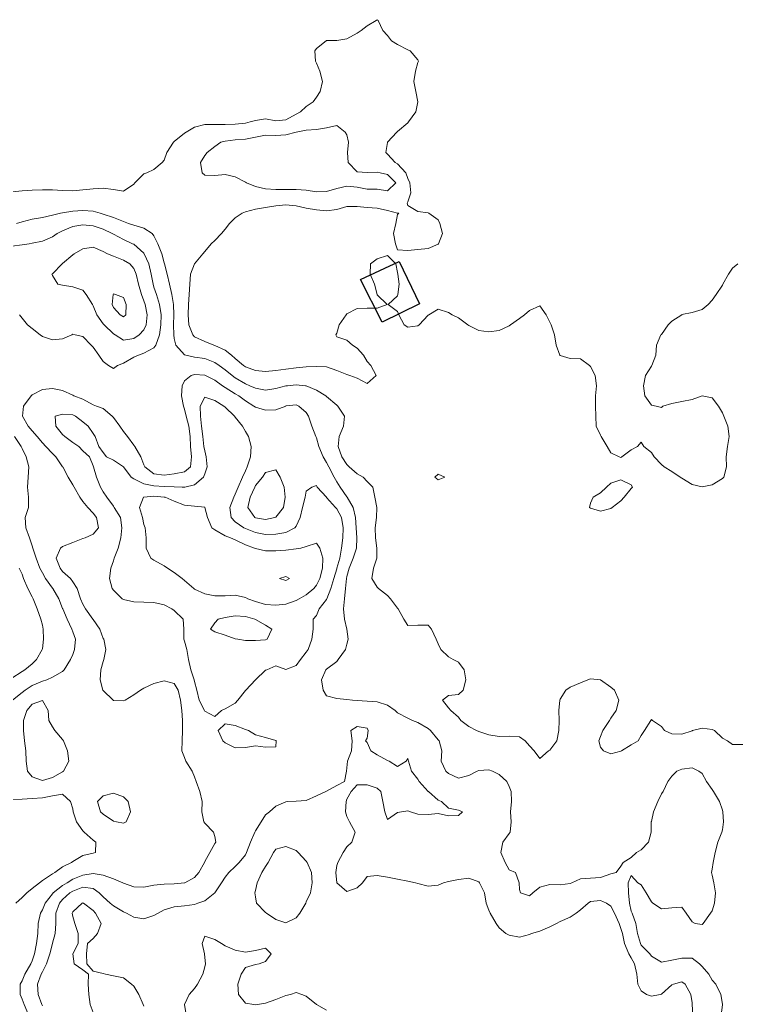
# Model space of a CAD drawing. Header units: centimetres. Extents: x 0 to 642158, y -847 to 649707.
# Drawn here: x 617282.14 to 617317.48, y 620797.71 to 620846.29 of the extents above; entities that cross this region are included whole.
import ezdxf

# ---------------------------------------------------------------- set-up
doc = ezdxf.new("R2010")
doc.units = ezdxf.units.CM
doc.header["$MEASUREMENT"] = 0
doc.layers.add('SPW_batiments', color=7, linetype='Continuous')
doc.layers.add('WAL_topographie 0.5', color=253, linetype='Continuous', lineweight=20)

msp = doc.modelspace()

# ---------------------------------------------------------------- linework, layer by layer
at = {"layer": 'SPW_batiments'}
msp.add_lwpolyline([(617301.825, 620832.278), (617299.992, 620831.378), (617298.925, 620833.478), (617300.825, 620834.378), (617301.825, 620832.278)], dxfattribs=at)
at = {"layer": 'WAL_topographie 0.5'}
for points in [[(617281.75, 620837.809), (617282.25, 620837.852), (617282.75, 620837.886), (617283.25, 620837.906), (617283.75, 620837.9), (617284.25, 620837.872), (617284.75, 620837.862), (617285.25, 620837.899), (617285.75, 620837.958), (617286.25, 620837.995), (617286.75, 620837.918), (617287.25, 620837.841), (617287.75, 620838.185), (617287.803, 620838.25), (617288.25, 620838.689), (617288.393, 620838.75), (617288.75, 620838.902), (617289.154, 620839.25), (617289.25, 620839.373), (617289.388, 620839.75), (617289.712, 620840.25), (617289.75, 620840.284), (617290.25, 620840.694), (617290.332, 620840.75), (617290.75, 620840.986), (617291.25, 620841.133), (617291.75, 620841.133), (617292.25, 620841.119), (617292.75, 620841.139), (617293.25, 620841.193), (617293.492, 620841.25), (617293.75, 620841.328), (617294.25, 620841.397), (617294.75, 620841.306), (617295.25, 620841.355), (617295.75, 620841.635), (617295.96, 620841.75), (617296.25, 620842.009), (617296.596, 620842.25), (617296.75, 620842.468), (617296.932, 620842.75), (617297.051, 620843.25), (617296.918, 620843.75), (617296.75, 620844.155), (617296.707, 620844.25), (617296.68, 620844.75), (617296.75, 620844.869), (617297.227, 620845.25), (617297.25, 620845.26), (617297.75, 620845.269), (617298.25, 620845.342), (617298.75, 620845.619), (617298.962, 620845.75), (617299.25, 620845.989), (617299.688, 620846.25), (617299.75, 620846.29), (617299.791, 620846.25), (617300.029, 620845.75), (617300.25, 620845.509), (617300.453, 620845.25), (617300.75, 620845.068), (617301.25, 620844.81), (617301.369, 620844.75), (617301.75, 620844.306), (617301.782, 620844.25), (617301.75, 620844.174), (617301.623, 620843.75), (617301.543, 620843.25), (617301.65, 620842.75), (617301.739, 620842.25), (617301.643, 620841.75), (617301.292, 620841.25), (617301.25, 620841.203), (617300.75, 620840.775), (617300.706, 620840.75), (617300.253, 620840.25), (617300.25, 620840.239), (617300.165, 620839.75), (617300.25, 620839.668), (617300.63, 620839.25), (617300.75, 620839.18), (617301.15, 620838.75), (617301.25, 620838.456), (617301.351, 620838.25), (617301.406, 620837.75), (617301.25, 620837.31), (617301.221, 620837.25), (617301.25, 620837.125), (617301.75, 620836.838), (617302.25, 620836.767), (617302.283, 620836.75), (617302.75, 620836.422), (617302.821, 620836.25), (617302.956, 620835.75), (617302.767, 620835.25), (617302.75, 620835.233), (617302.25, 620835.016), (617301.75, 620834.967), (617301.25, 620834.919), (617300.75, 620834.942), (617300.646, 620835.25), (617300.546, 620835.75), (617300.664, 620836.25), (617300.75, 620836.69), (617300.807, 620836.75), (617300.75, 620836.761), (617300.25, 620836.894), (617299.75, 620836.996), (617299.25, 620837.042), (617298.75, 620837.091), (617298.25, 620837.084), (617297.75, 620836.931), (617297.25, 620836.873), (617296.75, 620836.923), (617296.25, 620837.005), (617295.75, 620837.112), (617295.25, 620837.163), (617294.75, 620837.115), (617294.25, 620837.037), (617293.75, 620836.958), (617293.25, 620836.826), (617293.086, 620836.75), (617292.75, 620836.531), (617292.475, 620836.25), (617292.25, 620835.965), (617292.069, 620835.75), (617291.75, 620835.412), (617291.559, 620835.25), (617291.25, 620834.864), (617291.163, 620834.75), (617290.75, 620834.259), (617290.744, 620834.25), (617290.55, 620833.75), (617290.507, 620833.25), (617290.48, 620832.75), (617290.448, 620832.25), (617290.426, 620831.75), (617290.463, 620831.25), (617290.655, 620830.75), (617290.75, 620830.655), (617291.25, 620830.434), (617291.691, 620830.25), (617291.75, 620830.232), (617292.25, 620830.001), (617292.562, 620829.75), (617292.75, 620829.594), (617293.161, 620829.25), (617293.25, 620829.188), (617293.75, 620828.994), (617294.25, 620828.956), (617294.75, 620828.996), (617295.25, 620829.062), (617295.75, 620829.132), (617296.25, 620829.18), (617296.75, 620829.204), (617297.25, 620829.174), (617297.75, 620828.996), (617298.25, 620828.799), (617298.394, 620828.75), (617298.75, 620828.619), (617299.25, 620828.358), (617299.695, 620828.75), (617299.43, 620829.25), (617299.25, 620829.438), (617299.065, 620829.75), (617298.75, 620830.093), (617298.531, 620830.25), (617298.25, 620830.502), (617297.75, 620830.662), (617297.708, 620830.75), (617297.75, 620830.833), (617297.873, 620831.25), (617298.213, 620831.75), (617298.25, 620831.79), (617298.75, 620832.051), (617299.25, 620832.071), (617299.75, 620832.073), (617300.233, 620832.25), (617299.75, 620832.733), (617299.743, 620832.75), (617299.619, 620833.25), (617299.395, 620833.75), (617299.417, 620834.25), (617299.75, 620834.506), (617300.25, 620834.66), (617300.667, 620834.25), (617300.75, 620833.833), (617300.758, 620833.75), (617300.825, 620833.25), (617300.764, 620832.75), (617300.75, 620832.675), (617300.278, 620832.25), (617300.75, 620831.91), (617300.813, 620831.75), (617301.073, 620831.25), (617301.25, 620831.139), (617301.75, 620831.194), (617301.815, 620831.25), (617302.25, 620831.723), (617302.29, 620831.75), (617302.75, 620832.017), (617303.25, 620831.863), (617303.431, 620831.75), (617303.75, 620831.598), (617304.206, 620831.25), (617304.25, 620831.211), (617304.75, 620830.977), (617305.25, 620830.9), (617305.75, 620830.965), (617306.25, 620831.203), (617306.308, 620831.25), (617306.75, 620831.559), (617306.994, 620831.75), (617307.25, 620831.964), (617307.75, 620832.193), (617308.068, 620831.75), (617308.25, 620831.39), (617308.309, 620831.25), (617308.481, 620830.75), (617308.565, 620830.25), (617308.735, 620829.75), (617308.75, 620829.736), (617309.25, 620829.599), (617309.75, 620829.578), (617310.205, 620829.25), (617310.25, 620829.2), (617310.487, 620828.75), (617310.55, 620828.25), (617310.494, 620827.75), (617310.491, 620827.25), (617310.51, 620826.75), (617310.524, 620826.25), (617310.75, 620825.813), (617310.775, 620825.75), (617311.076, 620825.25), (617311.25, 620824.947), (617311.667, 620824.75), (617311.75, 620824.706), (617311.788, 620824.75), (617312.25, 620825.096), (617312.57, 620825.25), (617312.75, 620825.465), (617312.882, 620825.25), (617313.25, 620824.966), (617313.39, 620824.75), (617313.75, 620824.361), (617313.873, 620824.25), (617314.25, 620824.026), (617314.664, 620823.75), (617314.75, 620823.699), (617315.25, 620823.38), (617315.75, 620823.265), (617316.25, 620823.367), (617316.75, 620823.681), (617316.812, 620823.75), (617316.944, 620824.25), (617316.937, 620824.75), (617316.991, 620825.25), (617317.076, 620825.75), (617317.007, 620826.25), (617316.818, 620826.75), (617316.75, 620826.911), (617316.548, 620827.25), (617316.25, 620827.656), (617315.75, 620827.744), (617315.25, 620827.571), (617314.75, 620827.478), (617314.25, 620827.368), (617313.815, 620827.25), (617313.75, 620827.173), (617313.478, 620827.25), (617313.25, 620827.295), (617312.931, 620827.75), (617312.853, 620828.25), (617312.957, 620828.75), (617313.25, 620829.218), (617313.271, 620829.25), (617313.462, 620829.75), (617313.502, 620830.25), (617313.719, 620830.75), (617313.75, 620830.781), (617314.079, 620831.25), (617314.25, 620831.439), (617314.743, 620831.75), (617314.75, 620831.754), (617315.25, 620831.866), (617315.75, 620832.014), (617316.043, 620832.25), (617316.25, 620832.465), (617316.432, 620832.75), (617316.75, 620833.205), (617316.775, 620833.25), (617317.039, 620833.75), (617317.25, 620834.045), (617317.514, 620834.25)], [(617300.655, 620838.25), (617300.25, 620837.85), (617299.75, 620837.932), (617299.25, 620837.94), (617298.75, 620838.029), (617298.25, 620838.079), (617297.75, 620837.974), (617297.25, 620837.821), (617296.75, 620837.809), (617296.25, 620837.885), (617295.75, 620837.919), (617295.25, 620837.923), (617294.75, 620837.922), (617294.25, 620837.948), (617293.75, 620838.063), (617293.308, 620838.25), (617293.25, 620838.284), (617292.75, 620838.543), (617292.25, 620838.666), (617291.75, 620838.616), (617291.25, 620838.62), (617291.124, 620838.75), (617291.037, 620839.25), (617291.25, 620839.594), (617291.373, 620839.75), (617291.75, 620840.036), (617292.037, 620840.25), (617292.25, 620840.311), (617292.75, 620840.365), (617293.25, 620840.401), (617293.75, 620840.504), (617294.25, 620840.599), (617294.75, 620840.583), (617295.25, 620840.618), (617295.75, 620840.749), (617295.756, 620840.75), (617296.25, 620840.851), (617296.75, 620840.877), (617297.25, 620840.959), (617297.75, 620841.077), (617298.165, 620840.75), (617298.25, 620840.62), (617298.332, 620840.25), (617298.279, 620839.75), (617298.309, 620839.25), (617298.75, 620838.784), (617299.25, 620838.752), (617299.75, 620838.775), (617299.898, 620838.75), (617300.25, 620838.664), (617300.655, 620838.25)], [(617281.973, 620836.25), (617282.25, 620836.334), (617282.75, 620836.458), (617283.25, 620836.539), (617283.75, 620836.66), (617284.144, 620836.75), (617284.25, 620836.772), (617284.75, 620836.847), (617285.25, 620836.89), (617285.75, 620836.848), (617286.092, 620836.75), (617286.25, 620836.708), (617286.75, 620836.537), (617287.25, 620836.338), (617287.498, 620836.25), (617287.75, 620836.165), (617288.25, 620836.012), (617288.652, 620835.75), (617288.75, 620835.634), (617288.943, 620835.25), (617289.129, 620834.75), (617289.25, 620834.303), (617289.267, 620834.25), (617289.404, 620833.75), (617289.515, 620833.25), (617289.626, 620832.75), (617289.704, 620832.25), (617289.72, 620831.75), (617289.709, 620831.25), (617289.726, 620830.75), (617289.75, 620830.583), (617289.824, 620830.25), (617290.25, 620829.772), (617290.326, 620829.75), (617290.75, 620829.665), (617291.25, 620829.588), (617291.75, 620829.389), (617291.958, 620829.25), (617292.25, 620829.032), (617292.595, 620828.75), (617292.75, 620828.641), (617293.25, 620828.343), (617293.474, 620828.25), (617293.75, 620828.123), (617294.25, 620828.037), (617294.75, 620828.106), (617295.25, 620828.24), (617295.326, 620828.25), (617295.75, 620828.299), (617296.213, 620828.25), (617296.25, 620828.245), (617296.75, 620828.037), (617297.21, 620827.75), (617297.25, 620827.711), (617297.75, 620827.291), (617297.808, 620827.25), (617298.134, 620826.75), (617298.084, 620826.25), (617297.876, 620825.75), (617297.817, 620825.25), (617297.996, 620824.75), (617298.25, 620824.371), (617298.364, 620824.25), (617298.75, 620823.907), (617299.045, 620823.75), (617299.25, 620823.533), (617299.522, 620823.25), (617299.631, 620822.75), (617299.725, 620822.25), (617299.716, 620821.75), (617299.644, 620821.25), (617299.653, 620820.75), (617299.727, 620820.25), (617299.732, 620819.75), (617299.564, 620819.25), (617299.474, 620818.75), (617299.75, 620818.321), (617299.803, 620818.25), (617300.25, 620817.906), (617300.398, 620817.75), (617300.75, 620817.278), (617300.775, 620817.25), (617301.063, 620816.75), (617301.25, 620816.437), (617301.75, 620816.45), (617302.25, 620816.44), (617302.424, 620816.25), (617302.647, 620815.75), (617302.75, 620815.531), (617302.881, 620815.25), (617303.25, 620814.889), (617303.49, 620814.75), (617303.75, 620814.627), (617304.03, 620814.25), (617304.112, 620813.75), (617303.971, 620813.25), (617303.75, 620813.036), (617303.25, 620812.978), (617302.952, 620812.75), (617303.25, 620812.381), (617303.378, 620812.25), (617303.75, 620811.917), (617303.863, 620811.75), (617304.25, 620811.457), (617304.64, 620811.25), (617304.75, 620811.206), (617305.25, 620811.04), (617305.75, 620810.954), (617306.25, 620810.978), (617306.75, 620810.936), (617307.029, 620810.75), (617307.25, 620810.497), (617307.476, 620810.25), (617307.75, 620809.869), (617308.183, 620810.25), (617308.25, 620810.293), (617308.593, 620810.75), (617308.691, 620811.25), (617308.705, 620811.75), (617308.698, 620812.25), (617308.732, 620812.75), (617308.75, 620812.794), (617309.032, 620813.25), (617309.25, 620813.393), (617309.75, 620813.604), (617310.12, 620813.75), (617310.25, 620813.811), (617310.75, 620813.75), (617310.75, 620813.75), (617311.25, 620813.386), (617311.437, 620813.25), (617311.652, 620812.75), (617311.509, 620812.25), (617311.25, 620811.86), (617311.191, 620811.75), (617310.857, 620811.25), (617310.75, 620810.964), (617310.657, 620810.75), (617310.75, 620810.44), (617310.895, 620810.25), (617311.25, 620810.105), (617311.75, 620810.235), (617311.777, 620810.25), (617312.25, 620810.544), (617312.599, 620810.75), (617312.75, 620811.017), (617312.909, 620811.25), (617313.216, 620811.75), (617313.25, 620811.804), (617313.3, 620811.75), (617313.75, 620811.456), (617313.901, 620811.25), (617314.25, 620811.089), (617314.75, 620811.068), (617315.25, 620811.24), (617315.276, 620811.25), (617315.75, 620811.375), (617316.25, 620811.313), (617316.361, 620811.25), (617316.75, 620810.874), (617316.99, 620810.75), (617317.25, 620810.565), (617317.75, 620810.561)], [(617281.75, 620835.122), (617282.25, 620835.186), (617282.594, 620835.25), (617282.75, 620835.272), (617283.25, 620835.369), (617283.75, 620835.581), (617283.983, 620835.75), (617284.25, 620835.889), (617284.75, 620836.096), (617285.25, 620836.186), (617285.75, 620836.132), (617286.25, 620835.96), (617286.69, 620835.75), (617286.75, 620835.714), (617287.25, 620835.461), (617287.693, 620835.25), (617287.75, 620835.22), (617288.25, 620834.78), (617288.27, 620834.75), (617288.499, 620834.25), (617288.615, 620833.75), (617288.708, 620833.25), (617288.75, 620833.113), (617288.866, 620832.75), (617289.029, 620832.25), (617289.104, 620831.75), (617289.092, 620831.25), (617289.02, 620830.75), (617288.837, 620830.25), (617288.75, 620830.121), (617288.25, 620829.855), (617287.982, 620829.75), (617287.75, 620829.65), (617287.25, 620829.36), (617286.956, 620829.25)], [(617288.02, 620830.75), (617287.75, 620830.573), (617287.25, 620830.495), (617286.831, 620830.75), (617286.75, 620830.8), (617286.297, 620831.25), (617286.25, 620831.306), (617285.94, 620831.75), (617285.75, 620832.188), (617285.714, 620832.25), (617285.413, 620832.75), (617285.25, 620832.959), (617284.75, 620833.131), (617284.25, 620833.202), (617284.014, 620833.25), (617283.75, 620833.682), (617283.724, 620833.75), (617283.75, 620833.761), (617284.228, 620834.25), (617284.25, 620834.266), (617284.75, 620834.705), (617284.819, 620834.75), (617285.25, 620834.992), (617285.75, 620835.079), (617286.25, 620834.863), (617286.466, 620834.75), (617286.75, 620834.635), (617287.25, 620834.445), (617287.553, 620834.25), (617287.75, 620834.033), (617287.868, 620833.75), (617287.984, 620833.25), (617288.129, 620832.75), (617288.25, 620832.428), (617288.314, 620832.25), (617288.421, 620831.75), (617288.368, 620831.25), (617288.25, 620831.012), (617288.02, 620830.75)], [(617287.364, 620831.75), (617287.25, 620831.651), (617287.084, 620831.75), (617286.75, 620832.111), (617286.696, 620832.25), (617286.734, 620832.75), (617286.75, 620832.784), (617286.847, 620832.75), (617287.25, 620832.605), (617287.377, 620832.25), (617287.364, 620831.75)], [(617286.956, 620829.25), (617286.75, 620829.104), (617286.511, 620829.25), (617286.25, 620829.451), (617286.031, 620829.75), (617285.75, 620830.155), (617285.65, 620830.25), (617285.25, 620830.669), (617284.864, 620830.75), (617284.75, 620830.785), (617284.706, 620830.75), (617284.25, 620830.556), (617283.75, 620830.505), (617283.25, 620830.677), (617283.146, 620830.75), (617282.75, 620831.078), (617282.523, 620831.25), (617282.25, 620831.575), (617282.133, 620831.75)], [(617282.569, 620797.25), (617282.353, 620797.75), (617282.25, 620798.021), (617282.15, 620798.25), (617282.16, 620798.75), (617282.25, 620798.925), (617282.396, 620799.25), (617282.688, 620799.75), (617282.75, 620799.902), (617282.868, 620800.25), (617282.968, 620800.75), (617283.022, 620801.25), (617283.05, 620801.75), (617283.158, 620802.25), (617283.25, 620802.413), (617283.388, 620802.75), (617283.75, 620803.203), (617283.79, 620803.25), (617284.25, 620803.617), (617284.466, 620803.75), (617284.75, 620803.925), (617285.25, 620804.128), (617285.75, 620804.2), (617286.25, 620804.123), (617286.75, 620803.943), (617287.213, 620803.75), (617287.25, 620803.728), (617287.75, 620803.545), (617288.25, 620803.534), (617288.75, 620803.627), (617289.25, 620803.68), (617289.75, 620803.692), (617290.25, 620803.743), (617290.272, 620803.75), (617290.75, 620804.008), (617290.965, 620804.25), (617291.23, 620804.75), (617291.25, 620804.793), (617291.494, 620805.25), (617291.75, 620805.689), (617291.794, 620805.75), (617291.75, 620806.039), (617291.688, 620806.25), (617291.25, 620806.688), (617291.211, 620806.75), (617291.114, 620807.25), (617291.126, 620807.75), (617291.002, 620808.25), (617290.819, 620808.75), (617290.75, 620808.973), (617290.631, 620809.25), (617290.319, 620809.75), (617290.25, 620809.925), (617290.129, 620810.25), (617290.145, 620810.75), (617290.149, 620811.25), (617290.154, 620811.75), (617290.124, 620812.25), (617290.056, 620812.75), (617289.942, 620813.25), (617289.75, 620813.57), (617289.25, 620813.708), (617288.75, 620813.578), (617288.25, 620813.35), (617288.085, 620813.25), (617287.75, 620813.012), (617287.335, 620812.75), (617287.25, 620812.713), (617286.75, 620812.743), (617286.739, 620812.75), (617286.25, 620813.231), (617286.235, 620813.25), (617286.098, 620813.75), (617286.127, 620814.25), (617286.25, 620814.662), (617286.282, 620814.75), (617286.37, 620815.25), (617286.276, 620815.75), (617286.25, 620815.798), (617286.089, 620816.25), (617285.75, 620816.726), (617285.734, 620816.75), (617285.379, 620817.25), (617285.25, 620817.48), (617285.131, 620817.75), (617284.959, 620818.25), (617284.75, 620818.589), (617284.634, 620818.75), (617284.25, 620819.085), (617284.125, 620819.25), (617283.933, 620819.75), (617284.14, 620820.25), (617284.25, 620820.319), (617284.75, 620820.519), (617285.25, 620820.715), (617285.354, 620820.75), (617285.75, 620820.939), (617286.022, 620821.25), (617285.92, 620821.75), (617285.75, 620821.97), (617285.493, 620822.25), (617285.25, 620822.548), (617285.098, 620822.75), (617284.816, 620823.25), (617284.75, 620823.37), (617284.523, 620823.75), (617284.253, 620824.25), (617284.25, 620824.254), (617283.91, 620824.75), (617283.75, 620824.912), (617283.42, 620825.25), (617283.25, 620825.435), (617282.991, 620825.75), (617282.75, 620826.027), (617282.554, 620826.25), (617282.266, 620826.75), (617282.329, 620827.25), (617282.704, 620827.75), (617282.75, 620827.806), (617283.25, 620828.061), (617283.75, 620828.109), (617284.25, 620828.014), (617284.75, 620827.784), (617284.802, 620827.75), (617285.25, 620827.59), (617285.75, 620827.314), (617285.922, 620827.25), (617286.25, 620827.124), (617286.69, 620826.75), (617286.75, 620826.69), (617287.07, 620826.25), (617287.25, 620825.996), (617287.448, 620825.75), (617287.75, 620825.328), (617287.802, 620825.25), (617288.1, 620824.75), (617288.25, 620824.355), (617288.299, 620824.25), (617288.75, 620823.904), (617289.25, 620823.844), (617289.75, 620823.901), (617290.25, 620824.01), (617290.551, 620824.25), (617290.593, 620824.75), (617290.543, 620825.25), (617290.528, 620825.75), (617290.467, 620826.25), (617290.339, 620826.75), (617290.25, 620827.097), (617290.197, 620827.25), (617290.112, 620827.75), (617290.131, 620828.25), (617290.25, 620828.491), (617290.586, 620828.75), (617290.75, 620828.807), (617291.25, 620828.771), (617291.294, 620828.75), (617291.75, 620828.519), (617292.132, 620828.25), (617292.25, 620828.17), (617292.75, 620827.857), (617292.925, 620827.75), (617293.25, 620827.499), (617293.663, 620827.25), (617293.75, 620827.187), (617294.25, 620827.038), (617294.75, 620827.062), (617295.24, 620827.25), (617295.25, 620827.253), (617295.75, 620827.302), (617295.892, 620827.25), (617296.25, 620826.938), (617296.361, 620826.75), (617296.522, 620826.25), (617296.717, 620825.75), (617296.75, 620825.681), (617296.875, 620825.25), (617297.087, 620824.75), (617297.25, 620824.459), (617297.363, 620824.25), (617297.626, 620823.75), (617297.75, 620823.517), (617297.922, 620823.25), (617298.25, 620822.773), (617298.267, 620822.75), (617298.559, 620822.25), (617298.669, 620821.75), (617298.706, 620821.25), (617298.747, 620820.75), (617298.724, 620820.25), (617298.568, 620819.75), (617298.37, 620819.25), (617298.25, 620818.853), (617298.225, 620818.75), (617298.178, 620818.25), (617298.14, 620817.75), (617298.091, 620817.25), (617298.14, 620816.75), (617298.25, 620816.257), (617298.252, 620816.25), (617298.309, 620815.75), (617298.25, 620815.518), (617298.188, 620815.25), (617297.827, 620814.75), (617297.75, 620814.66), (617297.25, 620814.284), (617297.215, 620814.25), (617296.999, 620813.75), (617297.078, 620813.25), (617297.25, 620812.973), (617297.75, 620812.828), (617298.25, 620812.792), (617298.53, 620812.75), (617298.75, 620812.732), (617299.25, 620812.701), (617299.75, 620812.671), (617300.25, 620812.507), (617300.63, 620812.25), (617300.75, 620812.133), (617301.25, 620811.857), (617301.478, 620811.75), (617301.75, 620811.649), (617302.25, 620811.351), (617302.363, 620811.25), (617302.75, 620810.795), (617302.788, 620810.75), (617302.928, 620810.25), (617302.901, 620809.75), (617303.12, 620809.25), (617303.25, 620809.143), (617303.75, 620808.91), (617304.25, 620809.032), (617304.672, 620809.25), (617304.75, 620809.286), (617305.25, 620809.314), (617305.424, 620809.25), (617305.75, 620809.094), (617306.126, 620808.75), (617306.25, 620808.504), (617306.346, 620808.25), (617306.351, 620807.75), (617306.31, 620807.25), (617306.34, 620806.75), (617306.287, 620806.25), (617306.25, 620806.182), (617305.936, 620805.75), (617305.829, 620805.25), (617306.052, 620804.75), (617306.25, 620804.384), (617306.552, 620804.25), (617306.731, 620803.75), (617306.75, 620803.417), (617306.803, 620803.25), (617307.25, 620803.108), (617307.405, 620803.25), (617307.75, 620803.529), (617308.25, 620803.665), (617308.75, 620803.647), (617309.25, 620803.713), (617309.324, 620803.75), (617309.75, 620803.947), (617310.25, 620803.984), (617310.75, 620804.018), (617311.25, 620804.192), (617311.506, 620804.25), (617311.75, 620804.573), (617311.862, 620804.75), (617312.25, 620805), (617312.518, 620805.25), (617312.75, 620805.367), (617313.112, 620805.75), (617313.232, 620806.25), (617313.244, 620806.75), (617313.25, 620806.779), (617313.345, 620807.25), (617313.561, 620807.75), (617313.75, 620808.137), (617313.822, 620808.25), (617314.065, 620808.75), (617314.25, 620809.009), (617314.506, 620809.25), (617314.75, 620809.353), (617315.25, 620809.421), (617315.581, 620809.25), (617315.75, 620809.13), (617315.961, 620808.75), (617316.25, 620808.356), (617316.311, 620808.25), (617316.608, 620807.75), (617316.75, 620807.329), (617316.775, 620807.25), (617316.797, 620806.75), (617316.75, 620806.354), (617316.724, 620806.25), (617316.515, 620805.75), (617316.391, 620805.25), (617316.3, 620804.75), (617316.25, 620804.417), (617316.215, 620804.25), (617316.25, 620804.129), (617316.325, 620803.75), (617316.411, 620803.25), (617316.361, 620802.75), (617316.25, 620802.366), (617316.164, 620802.25), (617315.793, 620801.75), (617315.75, 620801.699), (617315.406, 620801.75), (617315.25, 620801.828), (617314.969, 620802.25), (617314.75, 620802.55), (617314.25, 620802.521), (617313.75, 620802.471), (617313.321, 620802.75), (617313.25, 620802.804), (617312.986, 620803.25), (617312.75, 620803.643), (617312.587, 620803.75), (617312.25, 620804.117), (617312.108, 620803.75), (617312.124, 620803.25), (617312.172, 620802.75), (617312.25, 620802.358), (617312.298, 620802.25), (617312.482, 620801.75), (617312.558, 620801.25), (617312.706, 620800.75), (617312.75, 620800.676), (617313.171, 620800.25), (617313.25, 620800.134), (617313.75, 620799.831), (617314.25, 620799.933), (617314.75, 620800.043), (617315.25, 620800.036), (617315.625, 620799.75), (617315.75, 620799.627), (617316.072, 620799.25), (617316.25, 620798.946), (617316.418, 620798.75), (617316.666, 620798.25), (617316.75, 620797.769), (617316.755, 620797.75), (617316.75, 620797.729), (617316.69, 620797.25)], [(617292.068, 620812.25), (617291.75, 620811.947), (617291.25, 620812.216), (617291.231, 620812.25), (617290.978, 620812.75), (617290.863, 620813.25), (617290.75, 620813.677), (617290.731, 620813.75), (617290.57, 620814.25), (617290.455, 620814.75), (617290.369, 620815.25), (617290.25, 620815.663), (617290.221, 620815.75), (617290.212, 620816.25), (617290.186, 620816.75), (617289.75, 620817.178), (617289.636, 620817.25), (617289.25, 620817.452), (617288.75, 620817.561), (617288.25, 620817.575), (617287.75, 620817.598), (617287.25, 620817.721), (617287.189, 620817.75), (617286.75, 620818.165), (617286.691, 620818.25), (617286.565, 620818.75), (617286.629, 620819.25), (617286.75, 620819.617), (617286.796, 620819.75), (617286.988, 620820.25), (617287.111, 620820.75), (617287.165, 620821.25), (617287.098, 620821.75), (617286.795, 620822.25), (617286.75, 620822.313), (617286.42, 620822.75), (617286.25, 620823.02), (617286.109, 620823.25), (617285.919, 620823.75), (617285.768, 620824.25), (617285.75, 620824.306), (617285.57, 620824.75), (617285.25, 620825.036), (617285.04, 620825.25), (617284.75, 620825.452), (617284.359, 620825.75), (617284.25, 620825.84), (617283.907, 620826.25), (617283.874, 620826.75), (617284.25, 620826.853), (617284.75, 620826.811), (617284.886, 620826.75), (617285.25, 620826.471), (617285.502, 620826.25), (617285.75, 620825.892), (617285.856, 620825.75), (617286.028, 620825.25), (617286.25, 620824.964), (617286.418, 620824.75), (617286.75, 620824.577), (617287.247, 620824.25), (617287.25, 620824.248), (617287.627, 620823.75), (617287.75, 620823.662), (617288.25, 620823.409), (617288.75, 620823.32), (617289.25, 620823.287), (617289.75, 620823.258), (617290.143, 620823.25), (617290.25, 620823.247), (617290.262, 620823.25), (617290.75, 620823.368), (617291.183, 620823.75), (617291.25, 620823.915), (617291.368, 620824.25), (617291.318, 620824.75), (617291.25, 620825.034), (617291.209, 620825.25), (617291.149, 620825.75), (617291.096, 620826.25), (617291.041, 620826.75), (617291.031, 620827.25), (617291.25, 620827.681), (617291.75, 620827.529), (617292.182, 620827.25), (617292.25, 620827.201), (617292.714, 620826.75), (617292.75, 620826.702), (617293.103, 620826.25), (617293.25, 620825.99), (617293.409, 620825.75), (617293.537, 620825.25), (617293.506, 620824.75), (617293.341, 620824.25), (617293.25, 620824.057), (617293.107, 620823.75), (617292.896, 620823.25), (617292.75, 620822.904), (617292.677, 620822.75), (617292.488, 620822.25), (617292.547, 620821.75), (617292.75, 620821.542), (617293.173, 620821.25), (617293.25, 620821.212), (617293.75, 620821.008), (617294.25, 620820.911), (617294.75, 620820.926), (617295.25, 620821.017), (617295.695, 620821.25), (617295.75, 620821.321), (617295.945, 620821.75), (617296.065, 620822.25), (617296.196, 620822.75), (617296.25, 620823.045), (617296.52, 620823.25), (617296.75, 620823.33), (617296.794, 620823.25), (617297.247, 620822.75), (617297.25, 620822.748), (617297.685, 620822.25), (617297.75, 620822.189), (617297.993, 620821.75), (617298.067, 620821.25), (617298.051, 620820.75), (617297.993, 620820.25), (617297.896, 620819.75), (617297.759, 620819.25), (617297.75, 620819.221), (617297.6, 620818.75), (617297.463, 620818.25), (617297.268, 620817.75), (617297.25, 620817.709), (617296.89, 620817.25), (617296.75, 620816.927), (617296.598, 620816.75), (617296.597, 620816.25), (617296.524, 620815.75), (617296.346, 620815.25), (617296.25, 620815.113), (617295.962, 620814.75), (617295.75, 620814.462), (617295.25, 620814.267), (617294.75, 620814.443), (617294.314, 620814.25), (617294.25, 620814.225), (617293.754, 620813.75), (617293.75, 620813.747), (617293.271, 620813.25), (617293.25, 620813.221), (617292.88, 620812.75), (617292.75, 620812.603), (617292.25, 620812.326), (617292.068, 620812.25)], [(617281.783, 620812.75), (617282.25, 620813.136), (617282.406, 620813.25), (617282.75, 620813.473), (617283.25, 620813.685), (617283.47, 620813.75), (617283.75, 620813.89), (617284.25, 620814.17), (617284.33, 620814.25), (617284.639, 620814.75), (617284.75, 620815.006), (617284.838, 620815.25), (617284.888, 620815.75), (617284.75, 620816.125), (617284.711, 620816.25), (617284.468, 620816.75), (617284.26, 620817.25), (617284.25, 620817.275), (617284.056, 620817.75), (617283.771, 620818.25), (617283.75, 620818.278), (617283.41, 620818.75), (617283.25, 620819.025), (617283.132, 620819.25), (617282.945, 620819.75), (617282.784, 620820.25), (617282.75, 620820.359), (617282.616, 620820.75), (617282.431, 620821.25), (617282.404, 620821.75), (617282.569, 620822.25), (617282.565, 620822.75), (617282.526, 620823.25), (617282.558, 620823.75), (617282.586, 620824.25), (617282.451, 620824.75), (617282.25, 620825.15), (617282.21, 620825.25), (617281.872, 620825.75)], [(617294.25, 620821.648), (617294.695, 620821.75), (617294.75, 620821.773), (617295.124, 620822.25), (617295.207, 620822.75), (617295.158, 620823.25), (617294.963, 620823.75), (617294.75, 620824.112), (617294.25, 620823.974), (617294.088, 620823.75), (617293.75, 620823.329), (617293.71, 620823.25), (617293.483, 620822.75), (617293.367, 620822.25), (617293.716, 620821.75), (617293.75, 620821.732), (617294.25, 620821.648)], [(617303.083, 620823.75), (617302.75, 620823.61), (617302.575, 620823.75), (617302.75, 620823.887), (617303.083, 620823.75)], [(617311.25, 620822.202), (617311.314, 620822.25), (617311.75, 620822.583), (617311.907, 620822.75), (617312.25, 620823.18), (617312.317, 620823.25), (617312.25, 620823.37), (617311.75, 620823.615), (617311.25, 620823.446), (617311.046, 620823.25), (617310.75, 620822.964), (617310.375, 620822.75), (617310.25, 620822.464), (617310.202, 620822.25), (617310.25, 620822.21), (617310.75, 620822.075), (617311.25, 620822.202)], [(617295.901, 620817.75), (617295.75, 620817.666), (617295.25, 620817.489), (617294.75, 620817.434), (617294.25, 620817.472), (617293.75, 620817.616), (617293.368, 620817.75), (617293.25, 620817.815), (617292.75, 620817.921), (617292.25, 620817.897), (617291.75, 620817.897), (617291.25, 620817.986), (617290.75, 620818.215), (617290.705, 620818.25), (617290.25, 620818.642), (617290.138, 620818.75), (617289.75, 620819.049), (617289.418, 620819.25), (617289.25, 620819.37), (617288.75, 620819.657), (617288.592, 620819.75), (617288.37, 620820.25), (617288.369, 620820.75), (617288.312, 620821.25), (617288.25, 620821.406), (617288.179, 620821.75), (617288.029, 620822.25), (617288.228, 620822.75), (617288.25, 620822.756), (617288.75, 620822.799), (617289.25, 620822.76), (617289.302, 620822.75), (617289.75, 620822.553), (617290.25, 620822.367), (617290.75, 620822.318), (617291.25, 620822.261), (617291.258, 620822.25), (617291.381, 620821.75), (617291.602, 620821.25), (617291.75, 620821.154), (617292.25, 620820.853), (617292.512, 620820.75), (617292.75, 620820.656), (617293.25, 620820.409), (617293.702, 620820.25), (617293.75, 620820.226), (617294.25, 620820.111), (617294.75, 620820.105), (617295.25, 620820.149), (617295.75, 620820.204), (617295.975, 620820.25), (617296.25, 620820.329), (617296.75, 620820.484), (617296.926, 620820.25), (617297.063, 620819.75), (617297.044, 620819.25), (617296.915, 620818.75), (617296.75, 620818.42), (617296.624, 620818.25), (617296.25, 620817.945), (617295.901, 620817.75)], [(617281.75, 620813.843), (617282.25, 620814.171), (617282.391, 620814.25), (617282.75, 620814.537), (617282.968, 620814.75), (617283.244, 620815.25), (617283.25, 620815.287), (617283.304, 620815.75), (617283.29, 620816.25), (617283.25, 620816.456), (617283.175, 620816.75), (617282.999, 620817.25), (617282.803, 620817.75), (617282.75, 620817.852), (617282.541, 620818.25), (617282.325, 620818.75), (617282.25, 620818.959), (617282.116, 620819.25)], [(617295.417, 620818.75), (617295.25, 620818.649), (617294.927, 620818.75), (617295.25, 620818.853), (617295.417, 620818.75)], [(617294.25, 620815.718), (617294.318, 620815.75), (617294.559, 620816.25), (617294.25, 620816.452), (617293.75, 620816.73), (617293.715, 620816.75), (617293.25, 620816.874), (617292.75, 620816.91), (617292.25, 620816.833), (617291.908, 620816.75), (617291.75, 620816.563), (617291.531, 620816.25), (617291.75, 620816.126), (617292.25, 620815.954), (617292.75, 620815.778), (617292.878, 620815.75), (617293.25, 620815.689), (617293.75, 620815.692), (617294.25, 620815.718)], [(617284.293, 620809.25), (617284.25, 620809.22), (617283.75, 620808.938), (617283.25, 620808.799), (617282.75, 620808.98), (617282.527, 620809.25), (617282.447, 620809.75), (617282.433, 620810.25), (617282.377, 620810.75), (617282.316, 620811.25), (617282.315, 620811.75), (617282.485, 620812.25), (617282.75, 620812.56), (617283.25, 620812.739), (617283.534, 620812.25), (617283.566, 620811.75), (617283.75, 620811.432), (617283.864, 620811.25), (617284.25, 620810.81), (617284.288, 620810.75), (617284.492, 620810.25), (617284.552, 620809.75), (617284.293, 620809.25)], [(617283.25, 620797.693), (617283.228, 620797.75), (617283.052, 620798.25), (617283.011, 620798.75), (617283.196, 620799.25), (617283.25, 620799.361), (617283.457, 620799.75), (617283.624, 620800.25), (617283.745, 620800.75), (617283.75, 620800.773), (617283.877, 620801.25), (617283.915, 620801.75), (617283.92, 620802.25), (617284.095, 620802.75), (617284.25, 620802.927), (617284.611, 620803.25), (617284.75, 620803.34), (617285.25, 620803.531), (617285.75, 620803.476), (617286.051, 620803.25), (617286.25, 620803.052), (617286.595, 620802.75), (617286.75, 620802.622), (617287.25, 620802.32), (617287.396, 620802.25), (617287.75, 620802.064), (617288.25, 620801.97), (617288.75, 620802.135), (617288.949, 620802.25), (617289.25, 620802.425), (617289.75, 620802.573), (617290.25, 620802.615), (617290.75, 620802.676), (617290.905, 620802.75), (617291.25, 620802.861), (617291.748, 620803.25), (617291.75, 620803.253), (617292.075, 620803.75), (617292.25, 620804.026), (617292.436, 620804.25), (617292.75, 620804.547), (617292.947, 620804.75), (617293.25, 620805.135), (617293.313, 620805.25), (617293.501, 620805.75), (617293.718, 620806.25), (617293.75, 620806.318), (617294.032, 620806.75), (617294.25, 620807.096), (617294.445, 620807.25), (617294.75, 620807.533), (617295.25, 620807.746), (617295.321, 620807.75), (617295.75, 620807.775), (617296.25, 620807.806), (617296.75, 620808.037), (617297.218, 620808.25), (617297.25, 620808.274), (617297.75, 620808.538), (617298.128, 620808.75), (617298.237, 620809.25), (617298.25, 620809.417), (617298.277, 620809.75), (617298.475, 620810.25), (617298.512, 620810.75), (617298.443, 620811.25), (617298.75, 620811.449), (617299.25, 620811.379), (617299.303, 620811.25), (617299.25, 620810.881), (617299.167, 620810.75), (617299.25, 620810.667), (617299.435, 620810.25), (617299.75, 620810.054), (617300.25, 620809.771), (617300.333, 620809.75), (617300.75, 620809.484), (617301.167, 620809.75), (617301.25, 620809.881), (617301.284, 620809.75), (617301.431, 620809.25), (617301.75, 620808.855), (617301.81, 620808.75), (617302.25, 620808.258), (617302.265, 620808.25), (617302.75, 620807.821), (617302.903, 620807.75), (617303.25, 620807.429), (617303.75, 620807.324), (617303.944, 620807.25), (617303.75, 620807.074), (617303.25, 620807.044), (617302.75, 620807.168), (617302.25, 620807.117), (617301.75, 620807.14), (617301.389, 620807.25), (617301.25, 620807.298), (617300.938, 620807.25), (617300.75, 620807.222), (617300.25, 620806.869), (617300.112, 620807.25), (617300.014, 620807.75), (617299.922, 620808.25), (617299.75, 620808.422), (617299.25, 620808.574), (617298.75, 620808.583), (617298.461, 620808.25), (617298.25, 620807.87), (617298.215, 620807.75), (617298.187, 620807.25), (617298.25, 620807.019), (617298.383, 620806.75), (617298.657, 620806.25), (617298.494, 620805.75), (617298.25, 620805.527), (617298.072, 620805.25), (617297.799, 620804.75), (617297.75, 620804.61), (617297.711, 620804.25), (617297.748, 620803.75), (617297.75, 620803.744), (617298.25, 620803.315), (617298.75, 620803.495), (617299.015, 620803.75), (617299.25, 620804.058), (617299.75, 620804.104), (617300.25, 620804.025), (617300.75, 620803.921), (617301.25, 620803.826), (617301.625, 620803.75), (617301.75, 620803.715), (617302.25, 620803.583), (617302.75, 620803.639), (617303.009, 620803.75), (617303.25, 620803.815), (617303.75, 620803.917), (617304.25, 620803.986), (617304.75, 620803.796), (617304.785, 620803.75), (617305.034, 620803.25), (617305.116, 620802.75), (617305.25, 620802.401), (617305.3, 620802.25), (617305.606, 620801.75), (617305.75, 620801.533), (617306.083, 620801.25), (617306.25, 620801.162), (617306.75, 620801.071), (617307.25, 620801.2), (617307.338, 620801.25), (617307.75, 620801.36), (617308.25, 620801.58), (617308.571, 620801.75), (617308.75, 620801.836), (617309.25, 620802.051), (617309.548, 620802.25), (617309.75, 620802.421), (617310.136, 620802.75), (617310.25, 620802.827), (617310.75, 620802.885), (617311.035, 620802.75), (617311.25, 620802.598), (617311.439, 620802.25), (617311.656, 620801.75), (617311.75, 620801.494), (617311.819, 620801.25), (617311.928, 620800.75), (617312.137, 620800.25), (617312.25, 620800.057), (617312.42, 620799.75), (617312.532, 620799.25), (617312.574, 620798.75), (617312.75, 620798.432), (617313.006, 620798.25), (617313.25, 620798.156), (617313.682, 620798.25), (617313.75, 620798.266), (617314.25, 620798.715), (617314.34, 620798.75), (617314.75, 620798.869), (617314.907, 620798.75), (617315.186, 620798.25), (617315.25, 620797.828), (617315.259, 620797.75), (617315.29, 620797.25)], [(617294.773, 620810.75), (617294.75, 620810.45), (617294.25, 620810.432), (617293.75, 620810.498), (617293.25, 620810.419), (617292.75, 620810.405), (617292.25, 620810.646), (617292.141, 620810.75), (617291.915, 620811.25), (617292.25, 620811.585), (617292.75, 620811.503), (617293.25, 620811.309), (617293.403, 620811.25), (617293.75, 620811.039), (617294.25, 620810.908), (617294.75, 620810.766), (617294.773, 620810.75)], [(617281.937, 620802.75), (617282.25, 620803.026), (617282.484, 620803.25), (617282.75, 620803.473), (617283.107, 620803.75), (617283.25, 620803.861), (617283.75, 620804.187), (617283.866, 620804.25), (617284.25, 620804.541), (617284.686, 620804.75), (617284.75, 620804.805), (617285.25, 620805.094), (617285.75, 620805.212), (617285.87, 620805.25), (617285.889, 620805.75), (617285.75, 620805.851), (617285.312, 620806.25), (617285.25, 620806.305), (617284.938, 620806.75), (617284.775, 620807.25), (617284.75, 620807.396), (617284.639, 620807.75), (617284.25, 620808.122), (617283.75, 620808.034), (617283.25, 620807.939), (617282.75, 620807.898), (617282.25, 620807.877), (617281.75, 620807.842)], [(617287.377, 620806.75), (617287.25, 620806.682), (617286.898, 620806.75), (617286.75, 620806.783), (617286.25, 620807.129), (617286.116, 620807.25), (617285.964, 620807.75), (617286.25, 620808.044), (617286.75, 620808.166), (617287.25, 620807.983), (617287.477, 620807.75), (617287.59, 620807.25), (617287.377, 620806.75)], [(617295.928, 620802.25), (617295.75, 620802.02), (617295.25, 620801.77), (617294.75, 620801.941), (617294.286, 620802.25), (617294.25, 620802.285), (617293.797, 620802.75), (617293.75, 620803.055), (617293.714, 620803.25), (617293.75, 620803.366), (617293.824, 620803.75), (617294.062, 620804.25), (617294.25, 620804.556), (617294.373, 620804.75), (617294.632, 620805.25), (617294.75, 620805.41), (617295.25, 620805.532), (617295.75, 620805.34), (617295.85, 620805.25), (617296.25, 620804.819), (617296.299, 620804.75), (617296.507, 620804.25), (617296.546, 620803.75), (617296.452, 620803.25), (617296.25, 620802.811), (617296.221, 620802.75), (617295.928, 620802.25)], [(617285.75, 620797.349), (617285.613, 620797.75), (617285.537, 620798.25), (617285.51, 620798.75), (617285.531, 620799.25), (617285.25, 620799.464), (617284.821, 620799.75), (617284.758, 620800.25), (617285.018, 620800.75), (617285.018, 620801.25), (617284.848, 620801.75), (617284.75, 620802.087), (617284.721, 620802.25), (617284.75, 620802.325), (617285.211, 620802.75), (617285.25, 620802.764), (617285.28, 620802.75), (617285.75, 620802.389), (617285.875, 620802.25), (617286.144, 620801.75), (617285.965, 620801.25), (617285.75, 620801.011), (617285.468, 620800.75), (617285.433, 620800.25), (617285.448, 620799.75), (617285.75, 620799.388), (617286.25, 620799.278), (617286.36, 620799.25), (617286.75, 620799.165), (617287.25, 620799.064), (617287.639, 620798.75), (617287.75, 620798.659), (617287.997, 620798.25), (617288.218, 620797.75), (617288.25, 620797.675)], [(617297.25, 620797.464), (617296.75, 620797.75), (617296.75, 620797.75), (617296.25, 620798.17), (617296.036, 620798.25), (617295.75, 620798.337), (617295.477, 620798.25), (617295.25, 620798.19), (617294.75, 620798.005), (617294.25, 620797.818), (617293.85, 620797.75), (617293.75, 620797.736), (617293.661, 620797.75), (617293.25, 620797.824), (617292.918, 620798.25), (617292.877, 620798.75), (617293.038, 620799.25), (617293.25, 620799.578), (617293.75, 620799.731), (617293.927, 620799.75), (617294.25, 620799.865), (617294.514, 620800.25), (617294.25, 620800.526), (617293.75, 620800.415), (617293.25, 620800.325), (617292.75, 620800.43), (617292.25, 620800.651), (617292.082, 620800.75), (617291.75, 620800.949), (617291.25, 620801.125), (617291.117, 620800.75), (617291.234, 620800.25), (617291.25, 620800.074), (617291.289, 620799.75), (617291.25, 620799.616), (617291.159, 620799.25), (617290.894, 620798.75), (617290.75, 620798.541), (617290.487, 620798.25), (617290.25, 620797.75), (617290.336, 620797.25)]]:
    msp.add_lwpolyline(points, dxfattribs=at)

doc.saveas('drawing.dxf')
